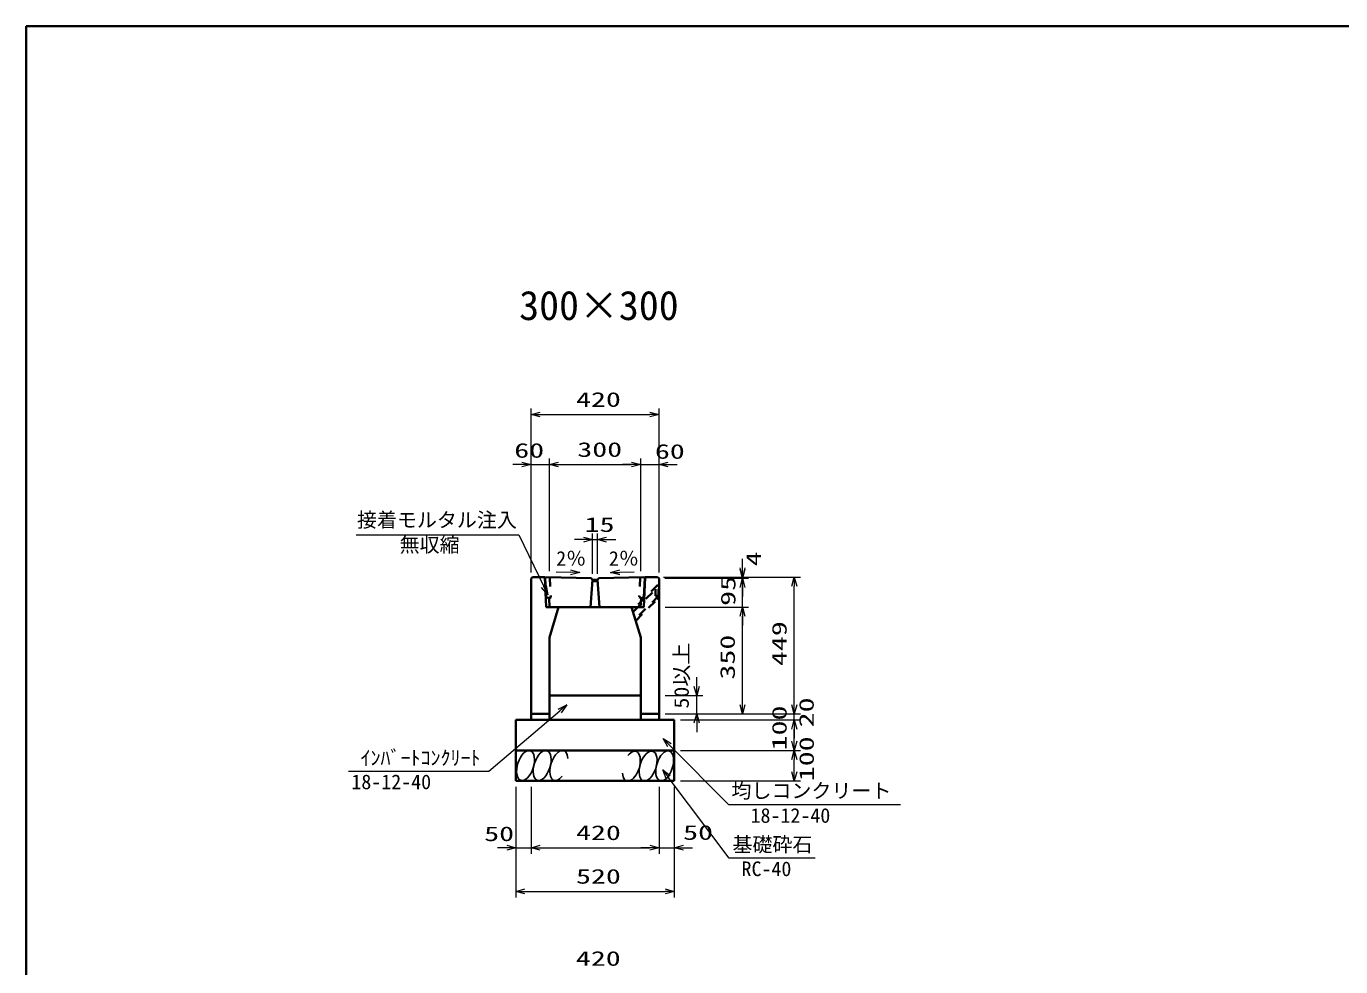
# Model space of a CAD drawing. Units: millimetres on the paper. Extents: x 15 to 1218, y 8 to 859.
# Drawn here: x 15 to 230.8, y 704.3 to 858.6 of the extents above; entities that cross this region are included whole.
import ezdxf
from ezdxf.enums import TextEntityAlignment as Align

# ---------------------------------------------------------------- set-up
doc = ezdxf.new("R2010")
doc.units = ezdxf.units.MM
doc.linetypes.add('USER3', pattern=[3, 1.5, -1.5])
for name, color, linetype, lineweight in [('D-STR-DIM（寸法）', 7, 'Continuous', 13), ('D-STR-HTXT(均しCON-旗)', 7, 'Continuous', 13), ('D-STR-HTXT(基礎砕石-旗)', 7, 'Continuous', 13), ('D-STR-HTXT（旗上げ）', 7, 'Continuous', 13), ('D-STR-STRF(グリ)', 7, 'Continuous', 25), ('D-STR（構造物）', 1, 'Continuous', 35)]:
    doc.layers.add(name, color=color, linetype=linetype, lineweight=lineweight)
doc.layers.add('D-STR-TXT(文字)', color=7, linetype='Continuous')
doc.styles.add('ＭＳ ゴシック', font='')
doc.styles.get('ＭＳ ゴシック').set_extended_font_data('MS Gothic')

# ---------------------------------------------------------------- blocks, each defined once
blk = doc.blocks.new('_Open30')
at = {"color": 7, "linetype": 'Continuous', "lineweight": 13}
for p, q in [((-1, 0.2679), (0, 0)), ((0, 0), (-1, -0.2679)), ((0, 0), (-1, 0))]:
    blk.add_line(p, q, dxfattribs=at)

msp = doc.modelspace()

# ---------------------------------------------------------------- linework, layer by layer
at = {"layer": 'D-STR-DIM（寸法）'}
for p, q in [((97.867, 787.716), (97.867, 795.924)), ((99.367, 794.924), (117.367, 794.924)), ((118.867, 787.716), (118.867, 795.924)), ((97.867, 769.013), (97.867, 787.716)), ((100.867, 769.204), (100.867, 787.716)), ((100.867, 769.204), (100.867, 787.716)), ((115.867, 769.204), (115.867, 787.716)), ((115.867, 769.204), (115.867, 787.716)), ((118.867, 769.013), (118.867, 787.716)), ((96.367, 786.716), (94.867, 786.716)), ((97.867, 786.716), (100.867, 786.716)), ((102.367, 786.716), (103.867, 786.716)), ((102.367, 786.716), (114.367, 786.716)), ((114.367, 786.716), (112.867, 786.716)), ((115.867, 786.716), (118.867, 786.716)), ((120.367, 786.716), (121.867, 786.716)), ((107.974, 768.81), (107.974, 775.403)), ((108.765, 768.794), (108.765, 775.403)), ((106.474, 774.403), (104.974, 774.403)), ((107.974, 774.403), (108.765, 774.403)), ((110.265, 774.403), (111.765, 774.403)), ((132.572, 769.758), (132.572, 771.258)), ((132.572, 769.566), (132.572, 771.066)), ((101.981, 769.086), (104.343, 769.039)), ((114.781, 769.069), (112.42, 769.022)), ((119.617, 768.258), (133.572, 768.258)), ((119.813, 768.066), (133.572, 768.066)), ((119.813, 768.066), (133.572, 768.066)), ((120.617, 768.258), (142.07, 768.258)), ((132.572, 768.066), (132.572, 768.258)), ((132.572, 763.311), (132.572, 768.066)), ((132.572, 766.566), (132.572, 765.066)), ((141.07, 747.311), (141.07, 766.758)), ((119.867, 763.311), (133.572, 763.311)), ((119.867, 763.311), (133.572, 763.311)), ((132.572, 747.311), (132.572, 761.811)), ((132.572, 761.811), (132.572, 760.311)), ((125.056, 750.311), (125.056, 751.811)), ((119.867, 748.811), (126.056, 748.811)), ((125.056, 745.811), (125.056, 748.811)), ((141.07, 747.311), (141.07, 748.811)), ((119.867, 745.811), (142.07, 745.811)), ((119.867, 745.811), (133.572, 745.811)), ((119.867, 745.811), (142.07, 745.811)), ((119.867, 745.811), (126.056, 745.811)), ((122.367, 744.811), (142.07, 744.811)), ((122.367, 744.811), (142.07, 744.811)), ((125.056, 744.311), (125.056, 742.811)), ((141.07, 744.811), (141.07, 745.811)), ((141.07, 741.311), (141.07, 743.311)), ((141.07, 743.311), (141.07, 741.811)), ((122.367, 739.811), (142.07, 739.811)), ((122.367, 739.811), (142.07, 739.811)), ((141.07, 736.311), (141.07, 738.311)), ((95.367, 733.811), (95.367, 722.844)), ((97.867, 733.811), (97.867, 722.844)), ((118.867, 733.811), (118.867, 722.844)), ((121.367, 733.811), (121.367, 722.844)), ((122.367, 734.811), (142.07, 734.811)), ((95.367, 732.811), (95.367, 715.687)), ((97.867, 732.811), (97.867, 722.844)), ((118.867, 732.811), (118.867, 722.844)), ((121.367, 732.811), (121.367, 715.687)), ((93.867, 723.844), (92.367, 723.844)), ((95.367, 723.844), (97.867, 723.844)), ((99.367, 723.844), (117.367, 723.844)), ((99.367, 723.844), (100.867, 723.844)), ((117.367, 723.844), (115.867, 723.844)), ((118.867, 723.844), (121.367, 723.844)), ((122.867, 723.844), (124.367, 723.844)), ((96.867, 716.687), (119.867, 716.687))]:
    msp.add_line(p, q, dxfattribs=at)
at = {"layer": 'D-STR-HTXT(均しCON-旗)'}
for points in [[(67.875, 736.38), (90.909, 736.38), (102.566, 746.291)], [(158.515, 730.863), (130.308, 730.863), (120.585, 740.68)]]:
    msp.add_lwpolyline(points, dxfattribs=at)
at = {"layer": 'D-STR-HTXT(基礎砕石-旗)'}
msp.add_lwpolyline([(144.489, 722.114), (130.385, 722.114), (120.382, 735.44)], dxfattribs=at)
at = {"layer": 'D-STR-HTXT（旗上げ）'}
msp.add_lwpolyline([(69.144, 775.2), (95.865, 775.2), (99.958, 766.69)], dxfattribs=at)
at = {"layer": 'D-STR-STRF(グリ)'}
for centre, major_axis in [((96.962, 737.334), (0.79, 2.421)), ((99.683, 737.334), (0.79, 2.421)), ((117.072, 737.253), (-0.771, -2.427)), ((119.793, 737.275), (-0.771, -2.427))]:
    msp.add_ellipse(centre, major_axis=major_axis, ratio=0.5139, dxfattribs=at)
for centre, major_axis in [((102.424, 737.334), (0.79, 2.421)), ((114.331, 737.232), (-0.771, -2.427))]:
    msp.add_ellipse(centre, major_axis=major_axis, ratio=0.5139, start_param=5.3575563, end_param=10.3750652, dxfattribs=at)
at = {"layer": 'D-STR（構造物）', "color": 2}
for q in [(1218.361, 858.622), (15.017, 14.909)]:
    msp.add_line((15.017, 858.622), q, dxfattribs=at)
at = {"layer": 'D-STR（構造物）'}
for p, q in [((97.867, 768.013), (98.117, 768.258)), ((97.867, 745.811), (97.867, 768.013)), ((98.117, 768.258), (100.117, 768.218)), ((100.117, 768.218), (100.367, 763.311)), ((100.36, 764.932), (100.2, 768.056)), ((100.353, 768.214), (107.742, 768.066)), ((107.742, 768.066), (107.972, 767.811)), ((108.762, 767.811), (108.992, 768.066)), ((108.992, 768.066), (116.381, 768.214)), ((115.367, 768.193), (117.117, 768.228)), ((116.617, 768.218), (116.367, 763.311)), ((116.534, 768.056), (116.38, 764.933)), ((118.617, 768.258), (116.617, 768.218)), ((118.867, 768.013), (118.617, 768.258)), ((118.867, 745.811), (118.867, 768.013)), ((107.972, 767.811), (107.617, 763.311)), ((108.039, 767.561), (107.972, 767.811)), ((107.972, 767.811), (108.762, 767.811)), ((108.695, 767.561), (108.039, 767.561)), ((108.762, 767.811), (108.695, 767.561)), ((109.117, 763.311), (108.762, 767.811)), ((100.812, 764.811), (100.36, 764.932)), ((100.892, 763.311), (100.816, 764.811)), ((115.919, 764.811), (115.842, 763.311)), ((115.923, 764.811), (116.38, 764.933)), ((100.367, 763.311), (102.367, 763.311)), ((102.367, 763.311), (100.867, 758.311)), ((115.842, 763.311), (100.892, 763.311)), ((116.367, 763.311), (114.367, 763.311)), ((114.367, 763.311), (115.867, 758.311)), ((100.867, 758.311), (100.867, 745.811)), ((115.867, 758.311), (115.867, 745.811)), ((100.867, 748.811), (115.867, 748.811)), ((95.367, 744.811), (121.367, 744.811)), ((95.367, 744.811), (95.367, 734.811)), ((100.867, 745.811), (97.867, 745.811)), ((97.867, 745.811), (97.867, 744.811)), ((100.867, 745.811), (100.867, 744.811)), ((115.867, 745.811), (118.867, 745.811)), ((115.867, 745.811), (115.867, 744.811)), ((118.867, 745.811), (118.867, 744.811)), ((121.367, 744.811), (121.367, 734.811)), ((95.367, 739.811), (121.367, 739.811)), ((95.367, 734.811), (121.367, 734.811))]:
    msp.add_line(p, q, dxfattribs=at)
at = {"layer": 'D-STR（構造物）', "linetype": 'USER3'}
for p, q in [((100.944, 768.202), (101.111, 764.933)), ((115.79, 768.202), (115.628, 764.933)), ((118.617, 766.919), (114.515, 762.817)), ((114.596, 762.548), (118.792, 766.744)), ((118.292, 765.159), (118.292, 766.244)), ((118.792, 766.744), (118.544, 766.992)), ((118.792, 764.814), (118.792, 766.744)), ((101.111, 764.933), (100.816, 764.811)), ((118.792, 765.159), (114.962, 761.328)), ((115.036, 761.083), (118.792, 764.839)), ((115.628, 764.933), (115.923, 764.811)), ((118.292, 765.159), (118.792, 765.159)), ((118.544, 764.567), (118.792, 764.814))]:
    msp.add_line(p, q, dxfattribs=at)
at = {"layer": 'D-STR（構造物）'}
for centre, start, end in [((100.35, 768.064), 88.85201, 182.91704), ((116.384, 768.064), 357.08295, 91.14798)]:
    msp.add_arc(centre, 0.15, start, end, dxfattribs=at)

# ---------------------------------------------------------------- block references
at = {"layer": 'D-STR-DIM（寸法）', "xscale": 1.5, "yscale": 1.5}
for p, rotation in [((97.867, 794.924), 180), ((100.867, 786.716), 180), ((100.867, 786.716), 180), ((118.867, 786.716), 180), ((108.765, 774.403), 180), ((105.842, 769.009), 358.85424), ((110.92, 768.992), 181.14576), ((132.572, 768.258), 270), ((132.572, 768.066), 270), ((132.572, 768.066), 90), ((141.07, 768.258), 90), ((132.572, 763.311), 90), ((132.572, 763.311), 90), ((125.056, 748.811), 270), ((132.572, 745.811), 270), ((141.07, 745.811), 270), ((141.07, 745.811), 270), ((125.056, 745.811), 90), ((141.07, 744.811), 90), ((141.07, 744.811), 90), ((141.07, 739.811), 270), ((141.07, 739.811), 90), ((141.07, 734.811), 270), ((97.867, 723.844), 180), ((97.867, 723.844), 180), ((121.367, 723.844), 180), ((95.367, 716.687), 180)]:
    msp.add_blockref('_Open30', p, dxfattribs=dict(at, rotation=rotation))
for p in [(118.867, 794.924), (97.867, 786.716), (115.867, 786.716), (115.867, 786.716), (107.974, 774.403), (95.367, 723.844), (118.867, 723.844), (118.867, 723.844), (121.367, 716.687)]:
    msp.add_blockref('_Open30', p, dxfattribs=at)
at = {"layer": 'D-STR-HTXT(均しCON-旗)', "xscale": 1.5, "yscale": 1.5}
for p, rotation in [((103.709, 747.263), 40.37163), ((119.529, 741.746), 134.72505)]:
    msp.add_blockref('_Open30', p, dxfattribs=dict(at, rotation=rotation))
at = {"layer": 'D-STR-HTXT(基礎砕石-旗)', "xscale": 1.5, "yscale": 1.5, "rotation": 126.89552}
msp.add_blockref('_Open30', (119.481, 736.64), dxfattribs=at)
at = {"layer": 'D-STR-HTXT（旗上げ）', "xscale": 1.5, "yscale": 1.5, "rotation": 295.69073}
msp.add_blockref('_Open30', (100.609, 765.338), dxfattribs=at)

# ---------------------------------------------------------------- texts
at = {"layer": 'D-STR-DIM（寸法）', "style": 'ＭＳ ゴシック', "width": 1.5}
for s, p in [('420', (105.242, 795.462)), ('60', (95.103, 787.109)), ('300', (105.451, 787.253)), ('60', (118.187, 786.939)), ('15', (106.656, 774.941)), ('50', (90.17, 724.211)), ('420', (105.242, 724.381)), ('50', (122.819, 724.419)), ('520', (105.242, 717.224)), ('420', (105.222, 703.751))]:
    msp.add_text(s, height=2.405, dxfattribs=at).set_placement(p, align=Align.BOTTOM_LEFT)
at = {"layer": 'D-STR-DIM（寸法）', "style": 'ＭＳ ゴシック'}
for rotation, p in [(0.01, (101.989, 769.384)), (359.99, (110.636, 769.381))]:
    msp.add_text('2％', height=2.405, rotation=rotation, dxfattribs=at).set_placement(p, align=Align.BOTTOM_LEFT)
for s, width, p in [('4', 1.5, (136.336, 770.007)), ('95', 1.5, (132.128, 763.531)), ('449', 1.5, (140.533, 753.655)), ('50以上', 1.1, (124.475, 746.674)), ('350', 1.5, (132.035, 751.436)), ('100', 1.5, (140.533, 739.811)), ('20', 1.5, (144.985, 743.592)), ('100', 1.5, (145.005, 734.756))]:
    msp.add_text(s, height=2.405, rotation=90, dxfattribs=dict(at, width=width)).set_placement(p, align=Align.BOTTOM_LEFT)
at = {"layer": 'D-STR-HTXT(均しCON-旗)', "style": 'ＭＳ ゴシック'}
for s, p in [('ｲﾝﾊﾞｰﾄｺﾝｸﾘｰﾄ', (69.877, 736.664)), ('18-12-40', (68.372, 732.729)), ('均しコンクリート', (130.755, 731.274)), ('18-12-40', (133.889, 727.213))]:
    msp.add_text(s, height=2.405, dxfattribs=at).set_placement(p, align=Align.BOTTOM_LEFT)
at = {"layer": 'D-STR-HTXT(基礎砕石-旗)', "style": 'ＭＳ ゴシック'}
for s, p in [('基礎砕石', (130.921, 722.448)), ('RC-40', (132.409, 718.463))]:
    msp.add_text(s, height=2.405, dxfattribs=at).set_placement(p, align=Align.BOTTOM_LEFT)
at = {"layer": 'D-STR-HTXT（旗上げ）', "style": 'ＭＳ ゴシック'}
for s, p in [('接着モルタル注入', (69.289, 775.703)), ('無収縮', (76.293, 771.626))]:
    msp.add_text(s, height=2.405, dxfattribs=at).set_placement(p, align=Align.BOTTOM_LEFT)
at = {"layer": 'D-STR-TXT(文字)', "style": 'ＭＳ ゴシック'}
msp.add_text('300×300', height=4.811, dxfattribs=at).set_placement((95.913, 808.982), align=Align.BOTTOM_LEFT)

doc.saveas('drawing.dxf')
